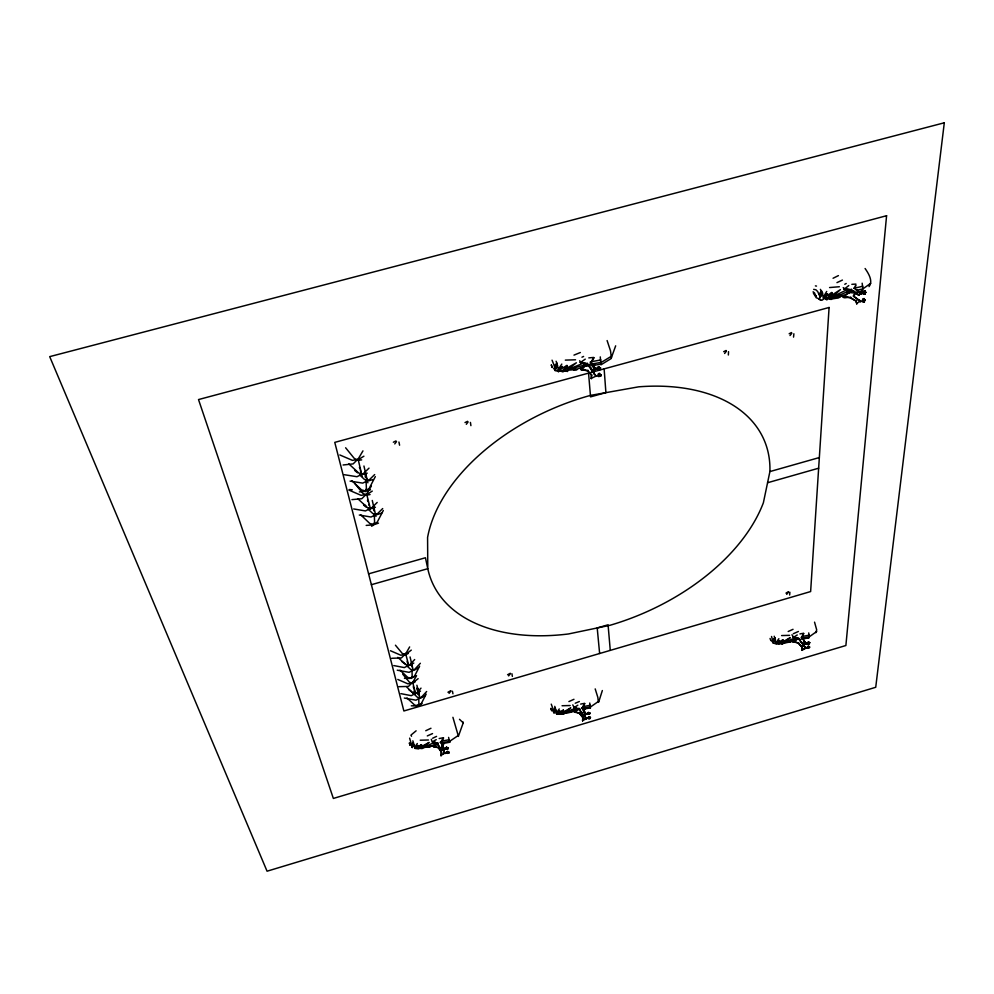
<?xml version="1.0" encoding="UTF-8"?>
<svg xmlns="http://www.w3.org/2000/svg" width="994" height="994" viewBox="0 0 994 994"><rect width="100%" height="100%" fill="white"/><g stroke="black" fill="none" stroke-linecap="round" stroke-linejoin="round"><path stroke-width="1.49" d="M365.978 477.157L365.978 474.15M374.191 511.102L374.204 508.195M590.274 707.964L589.74 703.006M437.795 743.288L437.31 743.748L440.441 747.997L441.237 750.781L444.343 749.016L442.728 747.053L444.33 749.141L442.255 749.476M411.864 666.676L411.889 664.166M418.623 694.582L418.66 692.147M440.876 742.568L444.045 749.19L448.257 747.997L442.74 749.302M615.671 345.825L611.049 358.635L600.885 364.86L600.277 356.883M598.351 702.336L597.866 697.477L595.195 688.904M367.867 482.823L363.941 466.012M611.434 357.852L610.502 350.82L607.11 340.557M582.658 720.874L582.869 717.32M591.355 378.714L591.616 374.775M443.61 743.413L441.995 746.494L445.126 753.514L442.032 746.68L444.007 743.363M582.571 720.799L582.77 717.407L579.49 713.332L574.259 711.07M591.244 378.565L591.48 374.912L587.33 370.65L580.707 368.289M580.645 704.087L584.584 703.367L582.509 707.691L586.212 714.214L583.205 715.842M447.921 752.967L449.151 752.321L445.039 753.017M589.939 713.332L584.621 714.723M860.419 301.219L859.996 301.878L865.215 300.051M470.907 425.643L470.435 422.413M591.318 378.329L596.412 375.943M452.953 693.812L452.419 691.215M586.646 718.575L584.932 716.575L586.646 718.575L582.633 720.638M601.109 374.949L596.002 376.279L592.349 370.327M375.981 516.408L372.265 500.454M589.131 718.215L589.753 717.357L586.212 718.14M441.112 755.738L441.435 752.259L438.926 748.047M447.151 752.048L446.455 752.172L446.989 751.849A2.535 1.379 -12.2 0 1 447.524 751.613L447.362 751.65M365.792 474.337L365.494 477.356L365.245 474.3M805.376 643.391L804.245 644.05L806.146 643.764L801.897 637.415L803.587 633.277L799.946 633.911M373.868 509.81L374.179 506.903M441.001 755.664L441.522 752.048M808.221 643.006L809.899 642.671L805.823 643.826L804.332 641.838L806.196 643.627L803.388 645.193M809.514 647.181L805.227 648.287L805.488 647.715M801.624 642.074C809.278 654.338 804.755 645.392 800.829 641.962M598.5 366.935L598.748 366.711A3.144 2.174 -18.6 0 0 598.077 367.034L597.382 367.594M411.553 665.446L411.876 663.06M418.474 692.222L418.151 694.52L417.642 688.034M588.075 713.046L587.404 713.22L587.951 712.835A2.485 1.354 -15.1 0 1 588.485 712.599L588.286 712.661M863.451 298.945L863.873 298.598A3.156 2.137 -39.4 0 0 863.227 298.958L862.531 299.579L863.301 299.356M594.412 368.998L594.014 369.656L595.766 369.221L593.878 369.681L595.841 369.308L590.97 362.711M864.109 294.013L865.352 293.938M819.342 457.551L769.903 471.578L763.38 502.753A180.585 111.887 -23 0 1 609.968 625.301L568.481 633.961A180.585 111.887 -23 0 1 427.78 568.692L371.383 584.696M808.544 646.995L808.172 646.187L808.793 646.336M770.835 640.596L770.052 638.446M771.543 636.483L773.332 642.907L771.381 640.534M774.214 636.222L776.09 643.963L772.785 642.77M814.695 293.963L816.111 296.336M820.373 289.341L822.523 292.944L819.342 298.908L816.186 297.715L813.353 292.957M819.963 297.579L822.523 292.944L823.38 299.281L821.864 300.325L818.721 299.107M854.728 293.23L854.045 296.187L855.2 292.41M808.383 638.061L809.24 636.843L808.731 632.905M814.546 622.145L816.683 629.823L815.9 632.656M861.177 292.273L862.879 288.906L862.158 283.191M865.091 268.504C868.47 273.362 873.353 281.078 869.029 286.62M809.812 642.783L804.631 644.224M588.672 713.99C590.138 714.114 586.783 715.146 589.293 713.133L584.621 714.301M854.952 292.994L853.958 296.386L858.083 300.014M448.17 747.985L442.504 749.389L444.057 748.668L443.324 748.805M819.168 294.025L821.553 291.068L819.926 296.535L817.689 291.553L815.9 289.776L813.664 289.366M512.345 676.38L511.947 673.758M592.076 370.899L595.555 368.749L594.487 368.96M855.722 285.551L854.877 288.297L855.884 284.085L851.846 284.334M365.258 491.719L366.376 488.104L366.053 480.04M598.636 702.199L602.339 690.532M412.845 740.803L413.367 742.63L412.324 747.637L411.777 745.898M556.106 361.257L556.839 363.27L555.149 370.513L553.633 368.24M554.751 706.349L555.323 708.126L554.08 713.071L553.521 712.276M368.811 504.393L368.911 505.225M552.254 367.581L551.335 364.897M436.242 739.66C422.686 746.121 455.911 741.015 422.264 747.674L429.135 742.431L418.573 748.122L414.933 748.271L413.367 742.63L411.516 744.63L412.063 746.631L413.877 744.407L412.237 747.289M437.261 743.934L433.322 746.569L438.814 747.55M858.704 295.131C859.301 292.398 867.514 292.708 865.128 292.099M856.716 303.754L858.99 301.617L860.891 301.306M772.897 639.912L774.898 637.924L773.369 641.863L775.469 639.602L773.419 642.522M557.025 370.079L558.529 371.88L558.665 370.464L563.225 371.358L567.785 370.911L558.665 370.464L556.839 363.27L554.428 366.016L555.087 368.575L557.497 365.345L555.236 369.544M411.044 678.529L412.162 675.97L412.001 670.888M802.966 639.043L803.276 638.322M819.652 295.317L821.553 291.068M803.748 633.501L801.711 637.763M417.791 706.063L418.896 703.653L418.76 698.695M595.766 369.221L593.94 369.495L595.841 369.308M802.046 650.287L805.873 648.163L804.047 646.286L805.637 647.715M442.74 749.451L444.206 749.041L443.162 749.327M445.486 747.96L446.02 747.637A2.547 1.392 -12.2 0 1 446.554 747.389L446.393 747.438M583.466 710.983L585.056 707.666M414.896 748.383L422.4 748.395L418.573 748.122L421.468 744.668L421.941 746.419M554.814 367.37L556.839 363.27M582.074 708.213L585.59 714.45M586.398 718.65L584.981 716.612M411.814 745.724L413.367 742.63M728.354 355.007L728.54 351.665M443.249 753.763L444.517 753.054L441.05 755.502M860.854 294.075L861.686 293.727L860.021 294.1M554.056 712.71L555.845 709.84L553.944 712.064L555.323 708.126L556.802 714.177L555.981 713.033M584.795 703.578L582.583 707.753L581.639 707.79M583.602 711.021L585.267 707.877M806.171 643.528L804.022 641.789L805.513 643.888M583.577 711.095L585.118 708.225M864.308 293.603L865.96 292.435M863.451 301.393L865.202 300.163M773.195 640.968L774.898 637.924M416.548 675.647L412.932 682.033L408.459 686.432L398.954 686.68M409.64 646.92L405.937 653.418L401.377 657.929L391.686 658.289M598.972 369.109L600.575 368.115M599.506 375.931L600.301 374.75M443.933 743.363L441.783 746.482M443.61 737.958L441.087 742.294L440.069 742.356M371.383 485.967L366.91 493.608L361.791 498.715L351.938 499.634M362.959 450.878L358.374 458.656L353.131 463.9L343.079 464.993M826.697 291.441L823.628 296.585L827.542 293.677L823.678 298.113L826.971 299.915M793.535 337.128L793.883 333.76M593.865 365.904L594.586 364.736M594.027 357.815L591.244 362.313L590.063 362.201M375.322 476.611L369.109 488.551L363.879 491.496L359.356 491.931M383.311 510.481L377.235 522.148L372.104 524.956L366.19 525.404M419.605 666.216L414.498 676.206L409.851 678.417L404.459 678.343M426.177 694.073L421.183 703.851L416.635 705.964L411.33 705.802M593.89 366.053L594.387 365.27M413.728 692.309L414.349 691.327M561.809 364.077L558.442 369.072L562.467 366.438L558.665 370.464L563.014 371.893M417.318 743.5L414.684 747.326L417.853 745.413L414.933 748.271L418.698 748.78M864.432 293.764L865.302 294M863.252 301.803L864.494 301.741L862.581 301.853M809.153 642.584L807.625 643.963M808.855 646.995C808.532 648.523 808.544 647.79 807.836 648.361M559.262 708.958L556.603 712.71L559.784 710.822L556.777 713.655L560.231 714.201M588.746 716.898L588.945 716.836A2.473 1.354 -15.1 0 0 588.411 717.072L588.262 717.159M598.823 369.47L600.078 369.482L599.109 369.085M831.804 292.509L828.077 297.604L823.678 298.113L831.804 292.509L832.313 294.845L828.077 297.604L831.146 299.418L831.978 298.411L828.077 297.604L841.073 294.584L851.485 289.652M778.886 638.707L776.152 642.447L779.395 640.546L776.215 643.404L779.246 644.062M808.346 642.062L808.607 641.987A2.46 1.342 -19.7 0 0 808.072 642.223L807.501 642.609M394.755 443.92L396.519 441.609M466.31 424.301L468.087 421.99M594.176 369.42L595.667 369.221L593.704 367.109C593.94 370.787 601.432 367.792 599.755 367.718L600.674 368.041M595.543 369.072L594.288 369.259C592.349 370.439 598.226 367.954 594.437 369.283L595.481 368.786L591.157 362.189L593.753 357.442L588.808 357.89M585.851 366.065L577.303 369.022L563.2 370.203L567.475 367.78L566.953 365.469L563.2 370.203L567.537 371.507M449.064 693.365L450.916 691.041M724.614 353.479L726.44 351.193M508.617 675.895L510.481 673.572M790.006 335.55L791.845 333.263M584.981 714.599L585.888 714.388M588.274 718.749L590.001 718.488L589.305 718.165M786.689 594.337L788.615 592.039M584.932 714.313L590.001 713.22M860.158 293.764L861.45 293.131M563.337 710.089L560.367 713.506L556.777 713.655L563.337 710.089L563.747 711.803L560.367 713.506L563.822 713.841L560.367 713.506L571.55 712.102L577.092 710.064M804.655 648.423L803.935 648.834A2 0.696 -37.9 0 0 804.345 648.622L804.469 648.548M808.333 647.889L809.029 648.125L808.047 648.088M855.871 300.598L856.766 303.928M426.65 691.513L421.444 697.216L415.964 700.186L404.322 698.049M421.009 688.134L416.809 692.694L411.305 695.676L400.955 693.65M782.924 639.825L779.781 643.242L776.215 643.404L782.924 639.825L783.26 641.54L779.781 643.242L782.738 643.714L779.781 643.242L790.491 641.962L795.796 640.012M420.35 663.271L414.734 669.322L409.13 672.329L397.24 670.204M414.672 659.531L409.975 664.576L404.347 667.595L393.773 665.57M848.702 290.161L846.652 292.348L849.398 293.23M553.72 711.17L553.422 710.089L555.323 708.126M449.71 742.332L448.592 737.399M805.215 643.553L808.706 642.758C804.171 647.529 805.475 639.813 801.102 637.502M382.69 508.555L377.36 513.836L371.035 517.029L359.294 515.041M444.281 748.929L443.026 749.128M377.186 502.442L371.818 507.735L365.457 510.928L353.665 508.953M374.676 474.573L369.196 479.903L362.711 483.121L350.087 481.121M369.01 468.137L363.493 473.479L356.97 476.71L344.284 474.71M863.488 301.642L864.494 301.679L863.612 301.406M585.367 713.965L586.162 714.127L584.497 712.325L586.162 714.127M585.888 363.257L583.764 365.295L567.76 369.644L576.383 362.773L567.475 367.78M805.277 643.528L805.948 643.342L804.966 643.553M411.106 734.976L416.113 730.826M789.646 595.021L789.895 592.262M863.388 291.764L864.084 291.143A3.168 2.15 -39.6 0 1 864.743 290.77L865.289 290.646M579.452 708.697L578.943 709.157L583.242 715.73M802.046 646.957L802.108 650.374M797.362 637.688L790.702 641.105L783.347 642.807L790.23 637.676L783.26 641.54M589.243 718.302L589.964 718.525M851.547 289.167L850.926 289.863L844.192 289.204L848.777 285.551M850.727 297.069L850.106 297.753L843.397 297.094L847.969 293.454M418.139 678.678L413.38 682.443L408 683.872L397.786 679.449M599.183 373.533L599.295 373.57A3.131 2.162 -18.5 0 0 598.612 373.893L597.928 374.44L598.786 374.229M566.953 365.469L558.665 370.464M411.292 650.101L406.409 653.853L400.88 655.245L390.443 650.735M421.468 744.668L414.933 748.271M807.215 647.019L807.787 646.622A2.46 1.329 -19.6 0 1 808.321 646.398L808.781 646.299M816.757 631.463L809.24 636.843L801.736 638.235M870.707 283.315L862.879 288.906L856.94 290.223M584.907 719.072L585.131 718.836M859.798 293.702L861.053 293.255L858.654 291.851L860.792 293.044L859.947 293.553M587.305 363.257L586.671 363.903L580.297 362.574L585.255 359.132M592.685 366.649L593.741 365.916M587.889 370.178L587.255 370.824L580.918 369.495L584.211 366.811M598.649 701.304L590.56 706.92L582.882 708.337M452.916 717.308L458.197 735.535L449.611 741.35L441.746 742.816M443.125 743.624L443.958 743.052M583.776 709.244L584.609 708.685M579.949 712.984L579.44 713.443L582.894 717.531M444.231 753.34L445.312 753.353M798.99 638.384L793.311 637.552L797.238 634.967M798.729 642.845L793.063 642.012L796.989 639.44M832.313 294.845L840.415 289.602L832.376 296.858L839.644 297.517M372.278 491.073L367.445 494.167L361.145 495.347L348.807 490.054M593.679 369.296L595.816 368.96M363.903 456.196L358.933 459.24L352.46 460.371L339.824 454.954M860.58 293.354L864.581 292.547L860.009 293.913L861.686 293.727M611.459 356.2L601.283 362.388L583.764 365.295L587.392 365.891M593.853 369.147L594.698 368.65L593.269 367.01L594.412 369.159M425.084 695.576L421.456 697.763L417.579 697.428L412.746 692.93M422.015 703.454L418.511 705.578L414.746 705.168L407.018 697.987M808.333 643.69L809.327 643.69L808.47 643.453M420.499 691.079L416.821 693.253L412.92 692.893L407.006 687.339M447.822 753.191L448.779 753.278M594.027 369.035L595.518 368.724L594.263 368.985M446.865 748.991L448.195 748.109M859.475 294.013L860.705 293.305M584.671 718.973L585.876 718.277M371.594 526.211L373.458 525.167L374.576 521.751L374.266 513.91M418.499 667.794L414.746 669.906L410.771 669.459L406.894 665.918M415.393 675.995L411.777 678.02L407.913 677.535L399.998 670.142M785.968 593.12L788.428 591.741M413.777 663.073L409.988 665.16L405.974 664.713L397.824 657.369M563.747 711.803L570.804 707.902L563.983 713.058L571.339 712.201M432.638 738.231L436.565 736.392M804.631 644.124L805.873 643.441M507.574 674.752L510.233 673.298M551.695 710.685L550.974 708.387M793.336 633.725L798.406 631.488M804.668 643.702L805.339 643.342M447.946 692.234L450.63 690.768M599.357 376.291L600.6 376.266L599.742 376.055M844.776 284.272L846.217 283.501M415.107 681.946L412.622 683.251L409.491 682.269L402.682 674.118M584.36 719.345L586.224 718.389M803.86 648.821L805.637 647.976M789.161 333.748L791.51 332.555M723.682 351.69L726.067 350.484M439.174 738.53L443.349 737.759L441.001 742.232L444.107 748.904L443.212 748.929L447.089 748.072L446.505 748.482M465.006 422.574L467.565 421.307M833.071 278.258L838.427 275.611M393.351 442.218L395.96 440.926M587.516 363.506L583.764 365.295L590.299 365.668M425.755 730.739L430.961 728.267M864.047 292.77L865.985 292.211M863.19 300.586L865.103 300.238M575.24 703.23L579.353 701.528M577.825 705.181L573.911 707.778L579.502 709.207M578.334 709.48L574.42 712.064L579.999 713.493M408.211 653.493L405.639 654.698L402.396 653.58L395.438 645.205M836.96 282.619L842.427 280.072M581.962 357.194L583.602 356.448M788.192 631.501L793.038 629.314M568.903 701.578L573.96 699.304M427.296 735.933L432.552 733.584M437.472 743.785L435.372 743.798L437.758 742.754M576.408 707.827L563.983 713.058L579.042 708.275M798.033 638.148L795.622 639.179L798.182 639.291M584.807 714.4L586.212 714.214M861.239 293.926L865.103 292.323M573.973 355.119L580.347 352.522M598.425 368.439L598.761 368.14M598.96 375.272L601.196 374.775M588.697 717.867L590.461 717.457M795.535 637.676L783.347 642.807L790.006 642.149M434.999 742.319L422.264 747.674L430.216 746.643L435.993 744.531M838.75 297.243L842.85 295.64M583.441 363.108L567.76 369.644L577.017 369.718M381.783 513.028L377.397 514.557L372.8 513.538L367.942 508.965M378.528 523.117L374.278 524.571L369.805 523.49L360.872 514.954M449.213 752.209L448.033 752.607M809.601 647.069L807.936 647.405M375.421 507.263L371.868 508.468L367.221 507.412L358.014 498.913M372.874 479.555L369.234 480.661L364.512 479.493L359.53 474.784M863.426 294.05L865.352 293.876M446.952 748.755L447.822 749.078M370.501 489.806L366.103 491.111L361.505 489.88L351.864 480.686M367.208 473.169L363.531 474.25L358.759 473.045L348.819 463.887M767.579 482.736L818.658 468.199M446.679 749.066L447.785 748.991M368.588 573.849L425.444 557.758L427.78 568.692L427.582 537.456A180.585 111.887 -23 0 1 590.436 395.401L638.67 386.828A180.585 111.887 -23 0 1 769.903 471.578M594.064 369.606L595.617 369.184M442.989 749.389L444.243 749.054M585.23 714.139L585.926 713.953L584.957 714.09M597.879 369.606L599.991 369.395M860.27 293.404L861.723 293.317M853.908 288.31L862.829 286.247M435.273 742.158L432.552 742.506L431.284 739.275M795.622 641.962L793.224 642.223L792.442 640.981M448.741 753.191L447.076 753.377M588.846 713.307L585.081 714.065L585.926 713.891M599.345 375.31L599.73 375.31M862.32 290.956L853.424 292.895L846.652 292.348L853.97 290.894M599.444 376.192L598.413 376.428L599.047 376.589M443.349 748.817L442.342 747.028L443.498 748.755M443.187 748.867L444.057 748.681M584.646 714.487L586.013 714.214M442.914 749.203L444.132 748.954M804.954 643.727L806.097 643.69M443.076 749.116L444.119 748.904M804.805 643.814L805.923 643.59M599.196 368.128L594.735 368.811M582.608 706.734L590.274 705.28M441.348 741.201L449.213 739.698M801.636 636.595L809.153 635.166M591.268 361.717L600.948 359.94M582.894 709.231L590.548 707.84M441.92 743.686L449.785 742.245M801.487 639.192L808.979 637.837M370.066 494.565L366.6 495.174L362.822 493.335L354.908 483.606M591.604 365.742L601.271 364.065M829.853 299.281L838.253 297.939M798.679 638.707L795.622 639.179L800.021 639.192M579.552 709.331L576.669 709.306L579.154 708.921M435.372 743.798L437.919 743.4M584.472 369.793L581.192 369.855L580.359 368.476M590.635 369.134L591.828 369.234M853.125 296.013L860.506 300.958M846.18 297.616L844.092 297.765L842.241 296.473M853.945 288.123L858.953 291.901M435.148 746.68L433.583 746.767L432.999 745.401M576.11 712.201L574.644 712.276L573.985 710.959M575.601 707.914L573.824 707.368M430.178 746.705L418.573 748.122L422.4 748.395M361.667 459.874L358.064 460.297L354.162 458.284L345.626 447.772M798.704 643.366L802.034 647.181M794.802 637.75L793.1 637.191M798.965 638.906L803.413 645.255M573.575 369.867L576.458 369.594M864.445 290.869L865.252 290.795L864.382 290.695M863.587 298.685L864.382 298.61M563.822 713.841L556.777 713.655M829.568 287.552L839.346 286.744M786.602 641.888L789.261 641.664M782.738 643.714L776.215 643.404M565.337 360.114L575.551 359.778M781.595 635.564L789.584 635.34M562.057 705.74L570.146 705.529M420.213 740.207L428.464 739.996M587.963 370.998L591.641 375.136M582.422 363.108L580.185 362.301M587.367 364.077L592.138 371.011M576.669 709.306L580.397 709.256M846.602 294.187L840.601 296.374L832.376 296.858L846.913 289.751L843.732 289.142M589.927 718.438L588.56 718.476M599.63 375.918L600.513 376.217M850.64 297.989L855.834 301.008M841.545 295.703L842.452 295.74M444.827 752.918L443.659 751.278M851.46 290.099L858.729 295.268M598.649 366.687L599.345 366.724L598.661 366.6M441.572 752.259L438.354 747.898L433.446 746.221M599.084 373.384L599.916 373.508M349.453 489.52L352.286 489.781M413.243 670.478L410.062 656.947M831.146 299.418L823.678 298.113M407.565 663.333L407.155 661.321M864.258 299.902L865.128 300.014M809.054 641.975L808.83 642.596M815.391 285.887L816.509 286.086M589.405 716.823L589.392 717.382M588.324 712.375L588.982 712.536M446.43 747.153L447.064 747.326M447.399 751.365L448.033 751.539M864.395 293.59L865.289 293.826M600.289 374.552L601.084 374.75M600.364 374.663L601.196 374.887M554.9 370.451L557.659 371.184M595.841 375.508L594.213 373.955M809.526 647.057L808.867 646.87L809.588 647.131M589.28 713.009L589.927 713.22M589.74 717.246L590.386 717.569M589.355 713.071L590.014 713.294M589.815 717.295L590.461 717.519M432.427 741.946L437.348 743.636L441.212 750.594M599.245 369.159L600.028 369.544M599.78 375.993L600.612 376.316M809.265 643.665L808.631 643.416L809.327 643.727M589.479 714.214L588.846 713.941L589.541 714.264M858.095 299.803L860.742 301.008M819.491 299.418L820.746 300.101M363.605 504.43L365.742 505.611M419.928 698.136L416.896 685.239M459.489 719.296L463.229 722.837L458.346 736.417L458.197 735.535M408.633 689.525L411.69 691.899M401.613 661.345L404.744 663.793M843.198 287.614L844.44 288.608L851.013 289.664L858.779 294.945M843.011 295.988L850.193 297.566L855.747 300.747L856.816 303.481M363.642 505.089L366.003 507.015M354.634 470.386L357.542 472.784M447.437 751.551L448.12 752.135M446.468 747.339L447.151 747.923M855.822 289.403L858.928 292.112M813.092 291.751L814.757 293.242M372.949 507.536L373.582 508.145M814.546 294.299L816.26 296.001M856.666 293.106L858.853 295.342M417.145 689.873L417.716 690.495M417.008 688.059L417.617 688.743M418.462 692.917L418.872 694.483M599.133 373.645L599.842 374.688M598.587 366.798L599.307 367.842M791.957 634.756L793.498 637.191L798.53 638.72L803.438 645.081M792.877 641.031L798.269 643.18L801.934 647.057L802.121 650.126M579.701 360.735L580.496 362.04L586.733 363.729L590.896 367.991L592.138 370.725M552.043 360.176L554.428 366.016M592.374 370.588L594.226 374.142M572.78 704.858L574.06 707.43L578.993 709.045L582.285 713.12L583.254 715.916M551.26 704.137L553.422 710.089M802.307 642.733L803.537 645.28M463.204 722.812L462.956 721.955M361.008 472.386L360.35 470.324M591.07 368.215L592.325 371.073M551.31 365.146L552.266 367.345M414.883 692.495L414.262 689.985M552.788 710.437L553.186 711.456M582.409 713.257L583.403 715.928M550.949 708.486L551.707 710.573M359.43 467.255L359.94 468.795M373.235 507.288L373.769 508.853M367.892 501.635L367.469 500.119M365.606 475.169L366.165 476.747M366.935 479.518L366.252 477.667M409.615 738.144L411.516 744.63M417.517 689.985L417.145 688.656M411.181 663.42L411.715 665.458M413.293 686.692L413.815 688.668M863.537 298.796L863.923 300.014M864.395 290.981L864.78 292.199M411.243 735.398L411.516 736.268M440.566 748.01L441.411 750.781M410 745.065L409.379 742.866L410.025 745.152M358.175 459.489L362.201 476.474M366.674 494.254L370.538 509.176M405.564 653.319L408.807 665.781M412.535 681.822L415.666 693.862M398.942 442.019L399.588 445.213M599.63 653.505L597.208 627.959L608.067 624.791L610.279 650.374M588.547 373.123L590.56 396.867L605.905 392.642L604.128 368.873M373.359 506.766L373.595 509.76M595.481 368.849L599.767 367.917L594.623 369.047L595.505 368.936M829.095 307.481L810.632 591.554L403.875 710.983L334.767 442.38L829.095 307.481M886.586 215.71L845.882 645.516L333.363 798.443L198.514 399.563L886.586 215.71M944.3 122.796L875.726 687.276L267.063 871.204L49.7 356.635L944.3 122.796M805.91 643.317L805.103 643.478L805.91 643.317M861.351 293.155L860.406 293.342L861.351 293.155M595.493 368.724L594.449 368.898L595.493 368.737M861.475 293.665L860.183 293.851L861.537 293.665M585.28 714.015L584.149 712.3L585.28 714.015"/></g></svg>
